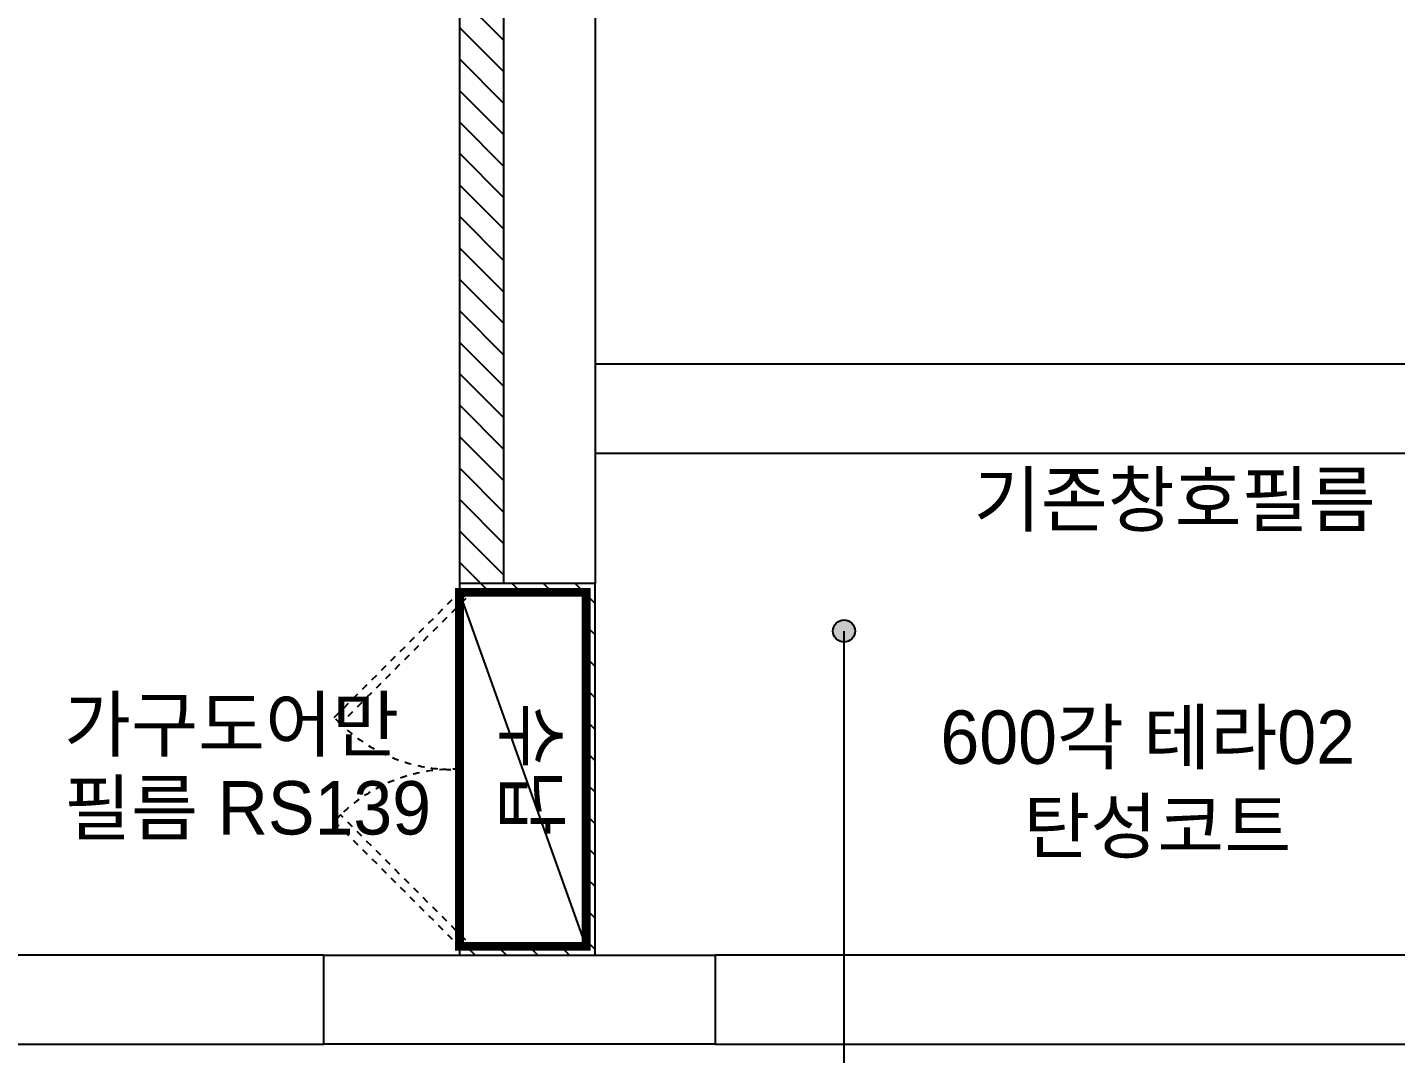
# Model space of a CAD drawing. Header units: millimetres. Extents: x 118028 to 193504, y 42792 to 96100.
# Drawn here: x 154105 to 157180, y 80927 to 83234 of the extents above; entities that cross this region are included whole.
import ezdxf

# ---------------------------------------------------------------- set-up
doc = ezdxf.new("R2010")
doc.units = ezdxf.units.MM
doc.header["$LTSCALE"] = 30
doc.linetypes.add('HID2', pattern=[1, 0.5, -0.5])
for name, color, linetype in [('0-ELC TEXT', 7, 'Continuous'), ('03-WAL NEW', 3, 'Continuous'), ('06-FUR', 6, 'Continuous'), ('2CONTINUOUS', 2, 'Continuous'), ('3.기호.계단선', 30, 'Continuous'), ('C-WIN', 4, 'Continuous'), ('설비', 140, 'Continuous')]:
    doc.layers.add(name, color=color, linetype=linetype)
doc.styles.add('코레일둥고', font='Korail_Round_Gothic_Medium.ttf')

# ---------------------------------------------------------------- blocks, each defined once
blk = doc.blocks.new('vusaudeh')
at = {"layer": '2CONTINUOUS'}
for p, q in [((155381.4, 81983.8), (155176.4, 81983.8)), ((154771.4, 80947.8), (154771.4, 81147.8)), ((154771.4, 81147.8), (155651.4, 81147.8)), ((155651.4, 81147.8), (155651.4, 80947.8)), ((155651.4, 80947.8), (154771.4, 80947.8))]:
    blk.add_line(p, q, dxfattribs=at)
blk.add_lwpolyline([(155176.4, 81983.8), (155176.4, 85997.8), (155381.4, 85997.8), (155381.4, 81983.8)], dxfattribs=at)
at = {"layer": 'C-WIN'}
for points in [[(158051.4, 82476.8), (155381.4, 82476.8), (155381.4, 82276.8), (158051.4, 82276.8)], [(154771.4, 81147.8), (150896.4, 81147.8), (150896.4, 80947.8), (154771.4, 80947.8)], [(157751.4, 81147.8), (155651.4, 81147.8), (155651.4, 80947.8), (157751.4, 80947.8)]]:
    blk.add_lwpolyline(points, close=True, dxfattribs=at)

msp = doc.modelspace()

# ---------------------------------------------------------------- hatches: boundary and pattern name
at = {"layer": '0-ELC TEXT'}
h = msp.add_hatch(color=256, dxfattribs=at)
h.dxf.hatch_style = 1
edge = h.paths.add_edge_path()
edge.add_arc((155940.8, 81876.6), 25, 0, 360, ccw=False)
at = {"layer": '03-WAL NEW'}
h = msp.add_hatch(dxfattribs=at)
h.set_pattern_fill('_USER', color=256, scale=50, angle=135, pattern_type=0)
h.set_pattern_definition([(135, (247414.78, -123514.83), (-35.355339, -35.355339), [])])
h.paths.add_polyline_path([(155076.4, 83739.8), (155076.4, 81983.8), (155076.4, 81983.8), (155176.4, 81983.8), (155176.4, 83739.8)])
h.paths.add_polyline_path([(155176.4, 85997.8), (155126.4, 85997.8, 0.414214), (155076.4, 85947.8), (155076.4, 84322.8), (155076.4, 84739.8), (155176.4, 84739.8)])
h.paths.add_polyline_path([(155381.4, 81147.8), (155381.4, 81983.8), (155176.4, 81983.8), (155076.4, 81983.8), (155076.4, 81963.8), (155361.4, 81963.8), (155361.4, 81167.8), (155076.4, 81167.8), (155076.4, 81147.8), (155176.4, 81147.8)])
h.paths.add_polyline_path([(154966.8, 86322.2), (155129.1, 86169.6), (155017.1, 86050.6), (154854.9, 86203.1)], flags=9)

# ---------------------------------------------------------------- linework, layer by layer
at = {"layer": '0-ELC TEXT'}
msp.add_line((155940.8, 80714.3), (155940.8, 81876.6), dxfattribs=at)
msp.add_circle((155940.8, 81876.6), 25, dxfattribs=at)
at = {"layer": '03-WAL NEW', "transparency": 33554687}
msp.add_lwpolyline([(155176.4, 85997.8), (155126.4, 85997.8, 0.414214), (155076.4, 85947.8), (155076.4, 81147.8), (155176.4, 81147.8)], format="xyb", dxfattribs=at)
for points in [[(155076.4, 81167.8), (155076.4, 81147.8), (155381.4, 81147.8), (155381.4, 81983.8), (155076.4, 81983.8), (155076.4, 81963.8)], [(155076.4, 81167.8), (155361.4, 81167.8), (155361.4, 81963.8), (155076.4, 81963.8)]]:
    msp.add_lwpolyline(points, dxfattribs=at)
at = {"layer": '06-FUR', "linetype": 'HID2'}
for points in [[(154795, 81682.4), (155076.4, 81963.8), (155090.5, 81949.7), (154809.1, 81668.2), (154795, 81682.4)], [(154795, 81449.2), (155076.4, 81167.8), (155090.5, 81181.9), (154809.1, 81463.4), (154795, 81449.2)]]:
    msp.add_lwpolyline(points, dxfattribs=at)
at = {"layer": '06-FUR'}
msp.add_lwpolyline([(155361.4, 81167.8), (155076.4, 81963.8), (155076.4, 81167.8)], dxfattribs=at)
at = {"layer": '06-FUR', "linetype": 'HID2'}
for centre, start, end in [((155062, 81928.2), 224.2101, 272.2745), ((155062, 81203.4), 87.7255, 135.7899)]:
    msp.add_arc(centre, 362.7, start, end, dxfattribs=at)
at = {"layer": '3.기호.계단선', "linetype": 'HID2', "const_width": 20}
msp.add_lwpolyline([(155076.4, 81963.8), (155361.4, 81963.8), (155361.4, 81167.8), (155076.4, 81167.8)], close=True, dxfattribs=at)

# ---------------------------------------------------------------- block references
msp.add_blockref('vusaudeh', (0, 0))

# ---------------------------------------------------------------- texts
at = {"layer": '0-ELC TEXT', "style": '코레일둥고'}
for s, p in [('기존창호필름', (156231.9, 82112.5)), ('탄성코트', (156343.6, 81378.3))]:
    msp.add_text(s, height=120, dxfattribs=at).set_placement(p)
msp.add_text('수납', height=120, rotation=270, dxfattribs=at).set_placement((155178.5, 81716.6))
at = {"layer": '설비', "color": 140, "style": '코레일둥고'}
for s, p in [('가구도어만', (154187.8, 81607.1)), ('600각 테라02', (156157.4, 81578.2)), ('필름 RS139', (154187.8, 81419.3))]:
    msp.add_text(s, height=120, dxfattribs=at).set_placement(p)

doc.saveas('drawing.dxf')
